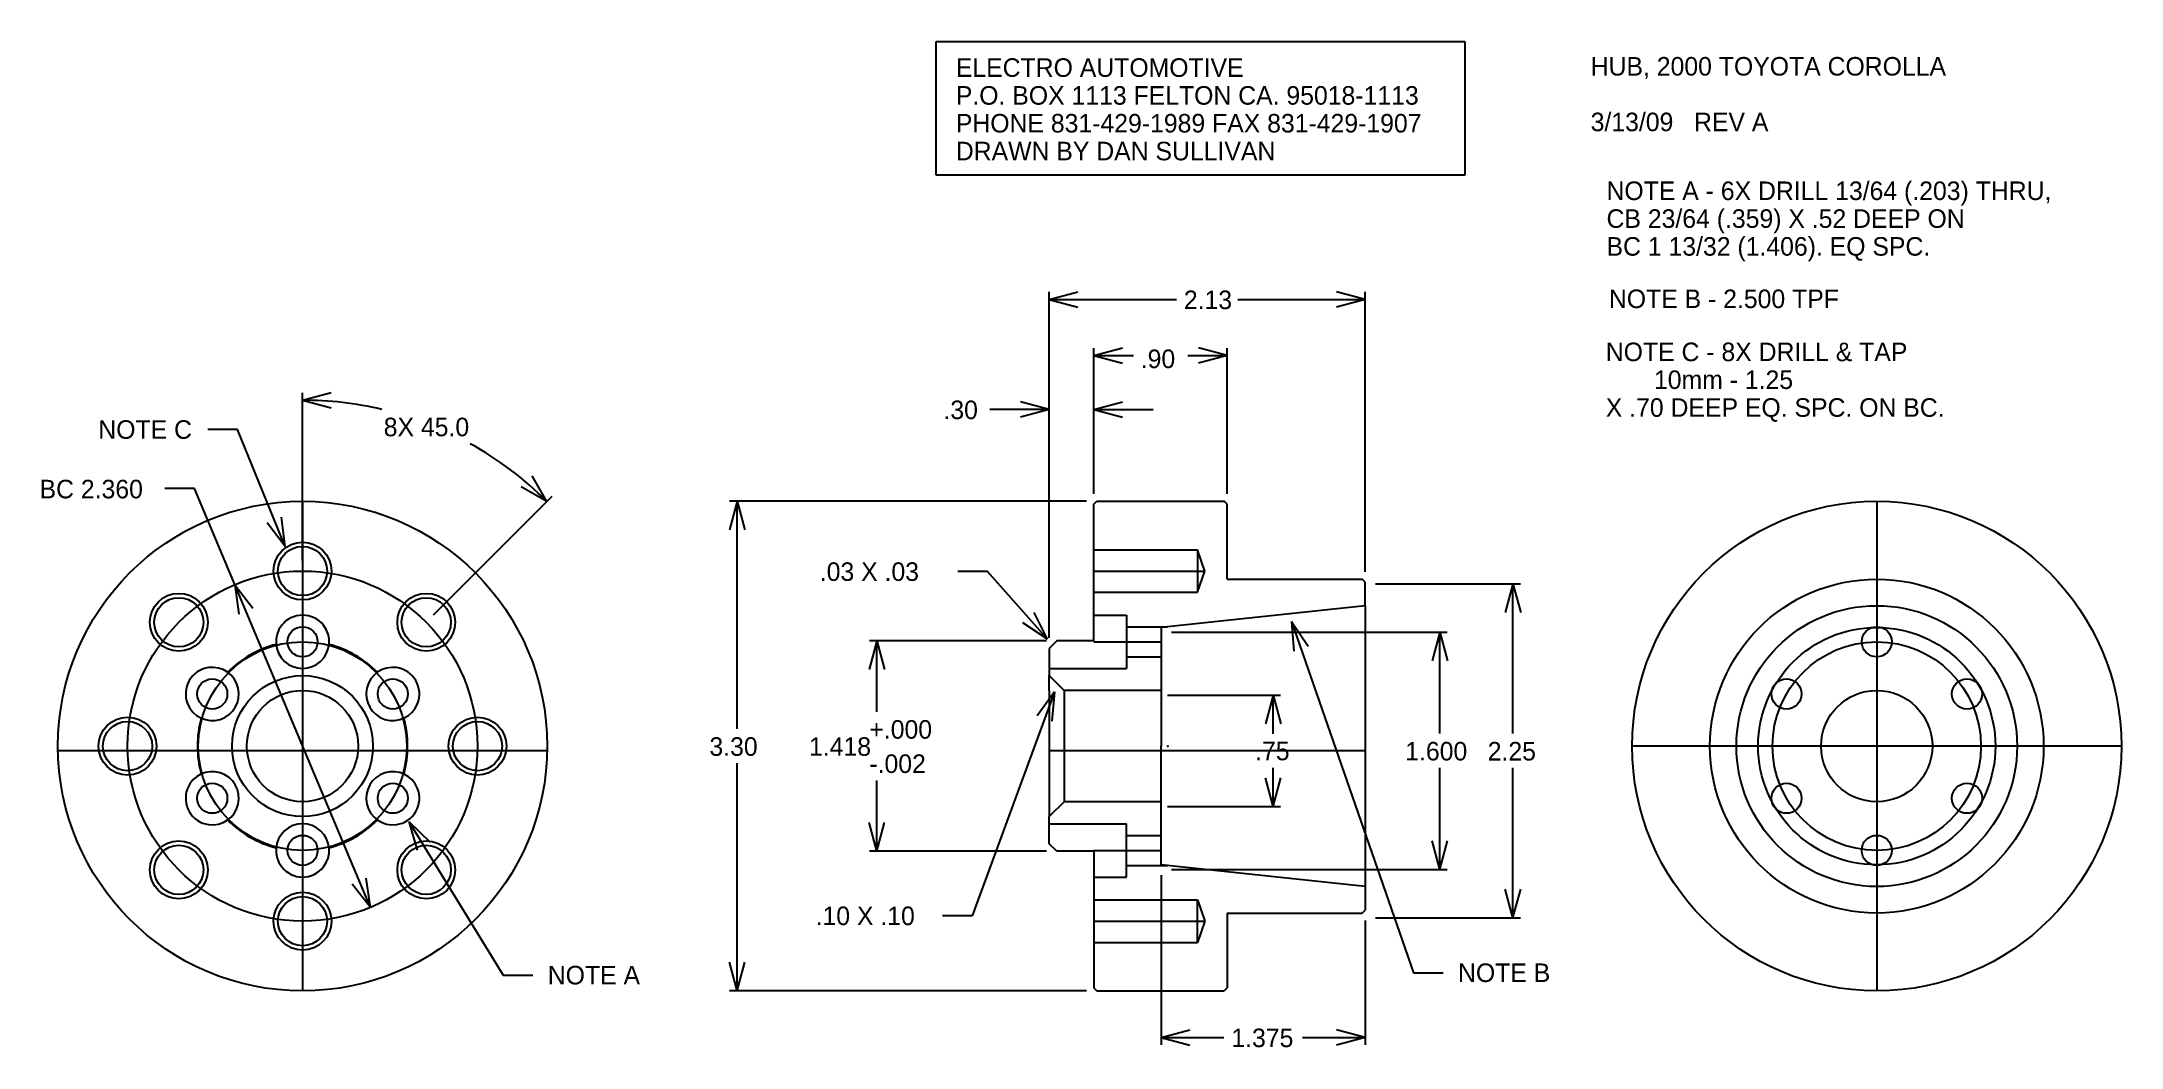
# Model space of a CAD drawing. Extents: x 0.8 to 14.8, y 1.2 to 8.
import ezdxf

# ---------------------------------------------------------------- set-up
doc = ezdxf.new("R2010")
doc.units = 0

msp = doc.modelspace()

# ---------------------------------------------------------------- linework, layer by layer
at = {"layer": 'CENTER', "color": 7, "linetype": 'CONTINUOUS'}
for p, q in [((2.527852, 4.871546), (2.527852, 1.571546)), ((13.145003, 4.871546), (13.145003, 1.571546)), ((7.864316, 4.401546), (8.614316, 4.401546)), ((7.864316, 3.924546), (8.319316, 3.924546)), ((4.177552, 3.190056), (0.878153, 3.190056)), ((9.694316, 3.190056), (7.564316, 3.190056)), ((14.795003, 3.221546), (11.495003, 3.221546)), ((7.864316, 2.518546), (8.319316, 2.518546)), ((7.864316, 2.041546), (8.614316, 2.041546))]:
    msp.add_line(p, q, dxfattribs=at)
for centre, radius in [((2.527852, 3.221546), 1.18), ((2.527852, 3.221546), 0.703001), ((13.145003, 3.221546), 0.703001)]:
    msp.add_circle(centre, radius, dxfattribs=at)
at = {"layer": 'DIM', "color": 7, "linetype": 'CONTINUOUS'}
for p, q in [((6.801148, 7.969782), (10.367599, 7.969782)), ((6.801148, 7.069798), (6.801148, 7.969782)), ((10.367599, 7.969782), (10.367599, 7.069798)), ((10.367599, 7.069798), (6.801148, 7.069798))]:
    msp.add_line(p, q, dxfattribs=at)
at = {"layer": 'DIM', "color": 1, "linetype": 'CONTINUOUS'}
for p, q in [((7.564316, 6.232512), (7.757501, 6.284275)), ((7.564316, 3.950296), (7.564316, 6.282512)), ((7.564316, 6.232512), (7.757501, 6.180748)), ((7.564316, 6.232512), (8.421787, 6.232512)), ((8.836844, 6.232512), (9.694316, 6.232512)), ((9.694316, 6.232512), (9.501131, 6.284275)), ((9.694316, 6.232512), (9.501131, 6.180748)), ((9.694316, 4.396545), (9.694316, 6.282512)), ((7.864316, 5.853925), (8.057501, 5.905688)), ((7.864316, 4.921546), (7.864316, 5.903925)), ((8.764316, 5.853925), (8.571131, 5.905688)), ((8.764316, 4.921546), (8.764316, 5.903925)), ((7.864316, 5.853925), (8.057501, 5.802161)), ((7.864316, 5.853925), (8.131078, 5.853925)), ((8.497554, 5.853925), (8.764316, 5.853925)), ((8.764316, 5.853925), (8.571131, 5.802161)), ((2.527852, 5.552905), (2.721037, 5.604669)), ((2.527852, 4.471546), (2.527852, 5.602905)), ((2.527852, 5.552905), (2.721037, 5.501141)), ((7.564316, 5.49079), (7.164316, 5.49079)), ((7.564316, 5.49079), (7.371131, 5.542554)), ((7.564316, 5.49079), (7.371131, 5.439026)), ((7.564316, 3.950296), (7.564316, 5.54079)), ((7.864316, 5.49079), (8.057501, 5.542554)), ((7.864316, 4.921546), (7.864316, 5.54079)), ((7.864316, 5.49079), (8.057501, 5.439026)), ((7.864316, 5.49079), (8.264316, 5.49079)), ((2.08876, 5.355248), (1.88876, 5.355248)), ((2.410798, 4.566296), (2.08876, 5.355248)), ((4.176372, 4.870066), (4.003167, 4.970066)), ((4.176372, 4.870066), (4.076372, 5.043271)), ((3.411736, 4.105429), (4.211727, 4.905421)), ((5.458505, 4.871546), (5.406741, 4.678361)), ((7.814316, 4.871546), (5.408505, 4.871546)), ((5.458505, 4.871546), (5.510269, 4.678361)), ((5.458505, 3.336898), (5.458505, 4.871546)), ((2.410798, 4.566296), (2.289866, 4.725592)), ((2.410798, 4.566296), (2.385716, 4.764717)), ((9.764316, 4.315055), (10.741684, 4.315055)), ((10.691684, 4.315055), (10.63992, 4.12187)), ((10.691684, 4.315055), (10.743448, 4.12187)), ((10.691684, 3.305638), (10.691684, 4.315055)), ((6.401109, 3.930296), (6.349346, 3.737111)), ((7.544316, 3.930296), (6.351109, 3.930296)), ((6.401109, 3.930296), (6.452873, 3.737111)), ((6.401109, 3.452401), (6.401109, 3.930296)), ((8.389316, 3.990056), (10.248227, 3.990056)), ((9.198099, 4.061633), (9.310414, 3.896148)), ((9.198099, 4.061633), (9.212624, 3.862161)), ((9.198099, 4.061633), (10.020958, 1.694025)), ((10.198227, 3.990056), (10.146463, 3.796871)), ((10.198227, 3.990056), (10.24999, 3.796871)), ((10.198227, 3.305408), (10.198227, 3.990056)), ((7.59845, 3.588079), (7.044934, 2.077443)), ((7.59845, 3.588079), (7.483382, 3.424496)), ((7.59845, 3.588079), (7.58059, 3.388878)), ((8.362563, 3.565056), (9.123358, 3.565056)), ((9.073358, 3.565056), (9.021595, 3.37187)), ((9.073358, 3.565056), (9.125122, 3.37187)), ((9.073358, 3.303992), (9.073358, 3.565056)), ((5.458505, 1.571546), (5.458505, 3.106194)), ((6.401109, 2.512796), (6.401109, 2.990691)), ((9.073358, 2.815056), (9.021595, 3.008241)), ((9.073358, 2.815056), (9.073358, 3.076119)), ((9.073358, 2.815056), (9.125122, 3.008241)), ((10.198227, 2.390055), (10.198227, 3.074704)), ((10.691684, 2.065056), (10.691684, 3.074473)), ((8.362563, 2.815056), (9.123358, 2.815056)), ((3.244249, 2.712444), (3.38966, 2.575128)), ((3.244249, 2.712444), (3.30152, 2.52082)), ((3.244249, 2.712444), (3.881774, 1.677774)), ((6.401109, 2.512796), (6.349346, 2.705981)), ((6.401109, 2.512796), (6.452873, 2.705981)), ((10.198227, 2.390055), (10.146463, 2.58324)), ((10.198227, 2.390055), (10.24999, 2.58324)), ((7.544316, 2.512796), (6.351109, 2.512796)), ((8.389316, 2.390055), (10.248227, 2.390055)), ((8.319316, 2.351546), (8.319316, 1.20693)), ((10.691684, 2.065056), (10.63992, 2.258242)), ((10.691684, 2.065056), (10.743448, 2.258242)), ((7.044934, 2.077443), (6.844934, 2.077443)), ((9.694316, 2.046547), (9.694316, 1.20693)), ((9.764316, 2.065056), (10.741684, 2.065056)), ((5.458505, 1.571546), (5.406741, 1.764731)), ((5.458505, 1.571546), (5.510269, 1.764731)), ((10.020958, 1.694025), (10.220958, 1.694025)), ((3.881774, 1.677774), (4.081774, 1.677774)), ((7.814316, 1.571546), (5.408505, 1.571546)), ((8.319316, 1.25693), (8.512501, 1.308694)), ((9.694316, 1.25693), (9.501131, 1.308694)), ((8.319316, 1.25693), (8.512501, 1.205167)), ((8.319316, 1.25693), (8.742201, 1.25693)), ((9.271431, 1.25693), (9.694316, 1.25693)), ((9.694316, 1.25693), (9.501131, 1.205167))]:
    msp.add_line(p, q, dxfattribs=at)
for start, end in [(76.760881, 90), (45, 60.966524)]:
    msp.add_arc((2.527852, 3.221546), 2.331359, start, end, dxfattribs=at)
at = {"layer": 'HUB', "color": 1, "linetype": 'CONTINUOUS'}
for p, q in [((1.798234, 4.957004), (1.598234, 4.957004)), ((2.985173, 2.133769), (1.798234, 4.957004)), ((7.148221, 4.397434), (6.948221, 4.397434)), ((7.552841, 3.943015), (7.148221, 4.397434)), ((2.070531, 4.309322), (2.19312, 4.151297)), ((2.070531, 4.309322), (2.097684, 4.111174)), ((7.552841, 3.943015), (7.463033, 4.121717)), ((7.552841, 3.943015), (7.385714, 4.052871)), ((2.985173, 2.133769), (2.862584, 2.291795)), ((2.985173, 2.133769), (2.95802, 2.331918))]:
    msp.add_line(p, q, dxfattribs=at)
at = {"layer": 'HUB', "color": 7, "linetype": 'CONTINUOUS'}
for p, q in [((7.864316, 4.851546), (7.884316, 4.871546)), ((7.864316, 3.930296), (7.864316, 4.851546)), ((7.884316, 4.871546), (8.744316, 4.871546)), ((8.764316, 4.851546), (8.744316, 4.871546)), ((8.764316, 4.346545), (8.764316, 4.851546)), ((7.864316, 4.544295), (8.564316, 4.544295)), ((8.614316, 4.401546), (8.564316, 4.544295)), ((8.564316, 4.544295), (8.564316, 4.258797)), ((8.564316, 4.258797), (8.614316, 4.401546)), ((7.864316, 4.258797), (8.564316, 4.258797)), ((8.764316, 4.346545), (9.674316, 4.346545)), ((9.694316, 4.326545), (9.674316, 4.346545)), ((9.694316, 4.167982), (9.694316, 4.326545)), ((7.864316, 4.104045), (8.084316, 4.104045)), ((8.084316, 4.104045), (8.084316, 3.745046)), ((9.694316, 4.167982), (8.319316, 4.021546)), ((9.694316, 4.167982), (9.694316, 2.27511)), ((7.614316, 3.930296), (7.564316, 3.880296)), ((7.864316, 3.930296), (7.614316, 3.930296)), ((8.084316, 4.026045), (8.361558, 4.026045)), ((8.319316, 4.021546), (8.319316, 3.221546)), ((7.564316, 3.880296), (7.564316, 3.696546)), ((8.084316, 3.823047), (8.319316, 3.823047)), ((7.564316, 3.745046), (8.084316, 3.745046)), ((7.564316, 3.696546), (7.664316, 3.596546)), ((7.564316, 3.596546), (7.564316, 3.696546)), ((7.564316, 3.596546), (7.564316, 2.846546)), ((8.319316, 3.596546), (7.664316, 3.596546)), ((7.664316, 3.596546), (7.664316, 2.846546)), ((8.319316, 2.421546), (8.319316, 3.221546)), ((7.664316, 2.846546), (7.564316, 2.746546)), ((7.564316, 2.846546), (7.564316, 2.746546)), ((8.319316, 2.846546), (7.664316, 2.846546)), ((7.564316, 2.562796), (7.564316, 2.746546)), ((7.564316, 2.698045), (8.084316, 2.698045)), ((8.084316, 2.339046), (8.084316, 2.698045)), ((7.614316, 2.512796), (7.564316, 2.562796)), ((8.084316, 2.620045), (8.319316, 2.620045)), ((7.864316, 2.512796), (7.614316, 2.512796)), ((7.864316, 2.512796), (7.864316, 1.591546)), ((8.084316, 2.417047), (8.361558, 2.417047)), ((9.694316, 2.27511), (8.319316, 2.421546)), ((7.864316, 2.339046), (8.084316, 2.339046)), ((9.694316, 2.27511), (9.694316, 2.116547)), ((7.864316, 2.184295), (8.564316, 2.184295)), ((8.564316, 1.898797), (8.564316, 2.184295)), ((8.564316, 2.184295), (8.614316, 2.041546)), ((9.674316, 2.096547), (9.694316, 2.116547)), ((8.614316, 2.041546), (8.564316, 1.898797)), ((8.764316, 2.096547), (8.764316, 1.591546)), ((8.764316, 2.096547), (9.674316, 2.096547)), ((7.864316, 1.898797), (8.564316, 1.898797)), ((7.864316, 1.591546), (7.884316, 1.571546)), ((7.884316, 1.571546), (8.744316, 1.571546)), ((8.764316, 1.591546), (8.744316, 1.571546))]:
    msp.add_line(p, q, dxfattribs=at)
for centre, radius in [((2.527852, 3.221546), 1.65), ((13.145003, 3.221546), 1.65), ((2.527852, 4.401546), 0.195), ((2.527852, 4.401546), 0.166), ((1.693466, 4.055932), 0.195), ((1.693466, 4.055932), 0.166), ((3.362238, 4.055932), 0.195), ((3.362238, 4.055932), 0.166), ((13.145003, 3.221546), 1.124999), ((13.145003, 3.221546), 0.946436), ((2.527852, 3.924546), 0.101499), ((13.145003, 3.221546), 0.8), ((13.145002, 3.924546), 0.101499), ((1.919036, 3.573046), 0.1015), ((2.527852, 3.221546), 0.475), ((3.136667, 3.573048), 0.1015), ((12.536186, 3.573046), 0.1015), ((13.753818, 3.573048), 0.1015), ((2.527852, 3.221546), 0.375), ((13.145003, 3.221546), 0.375), ((1.347852, 3.221546), 0.195), ((1.347852, 3.221546), 0.166), ((3.707852, 3.221546), 0.195), ((3.707852, 3.221546), 0.166), ((1.919036, 2.870046), 0.1015), ((3.136668, 2.870048), 0.1015), ((12.536187, 2.870046), 0.1015), ((13.753818, 2.870048), 0.1015), ((1.693466, 2.38716), 0.195), ((1.693466, 2.38716), 0.166), ((2.527853, 2.518546), 0.101499), ((3.362238, 2.38716), 0.195), ((3.362238, 2.38716), 0.166), ((13.145003, 2.518546), 0.101499), ((2.527852, 2.041546), 0.195), ((2.527852, 2.041546), 0.166)]:
    msp.add_circle(centre, radius, dxfattribs=at)
for centre, radius, start, end in [((2.527852, 3.924546), 0.1795, 38.37402, 141.626066), ((2.527852, 3.924546), 0.1795, 141.626066, 398.37402), ((2.527852, 3.221546), 0.70875, 104.602122, 135.397988), ((2.527852, 3.221546), 0.70875, 44.602244, 75.397964), ((1.919036, 3.573046), 0.179499, 98.373946, 201.626103), ((1.919036, 3.573046), 0.179499, 201.626103, 458.373946), ((3.136667, 3.573048), 0.1795, 81.626241, 338.37407), ((3.136667, 3.573048), 0.1795, 338.37407, 441.626241), ((2.527852, 3.221546), 0.70875, 164.602061, 195.397911), ((2.527852, 3.221546), 0.70875, 344.602287, 375.398067), ((1.919036, 2.870046), 0.1795, 261.626086, 518.373914), ((3.136668, 2.870048), 0.179501, 21.62599, 278.374214), ((1.919036, 2.870046), 0.1795, 158.373914, 261.626086), ((3.136668, 2.870048), 0.179501, 278.374214, 381.62599), ((2.527852, 3.221546), 0.70875, 224.602089, 255.397964), ((2.527853, 2.518546), 0.1795, 321.626066, 578.37402), ((2.527852, 3.221546), 0.70875, 284.602122, 315.397917), ((2.527853, 2.518546), 0.1795, 218.37402, 321.626066)]:
    msp.add_arc(centre, radius, start, end, dxfattribs=at)
at = {"layer": 'HUB', "color": 7}
msp.add_point((8.364316, 3.221545), dxfattribs=at)
msp.add_point((8.364316, 3.221545), dxfattribs=at)

# ---------------------------------------------------------------- texts
at = {"layer": 'DIM', "color": 7}
for s, p in [('ELECTRO AUTOMOTIVE', (6.933895, 7.732287)), ('HUB, 2000 TOYOTA COROLLA', (11.215594, 7.740975)), ('P.O. BOX 1113 FELTON CA. 95018-1113', (6.933895, 7.544787)), ('PHONE 831-429-1989 FAX 831-429-1907', (6.933895, 7.357286)), ('3/13/09   REV A', (11.215594, 7.365976)), ('DRAWN BY DAN SULLIVAN', (6.933895, 7.169787)), ('NOTE A - 6X DRILL 13/64 (.203) THRU, ', (11.322455, 6.902075)), ('CB 23/64 (.359) X .52 DEEP ON', (11.322455, 6.714575)), ('BC 1 13/32 (1.406). EQ SPC.', (11.322455, 6.527076)), ('NOTE B - 2.500 TPF', (11.338422, 6.173877)), ('NOTE C - 8X DRILL & TAP', (11.317428, 5.816057)), ('       10mm - 1.25', (11.317428, 5.628556)), ('X .70 DEEP EQ. SPC. ON BC.', (11.317428, 5.441056))]:
    msp.add_text(s, height=0.125, dxfattribs=at).set_placement(p)
at = {"layer": 'DIM', "color": 1}
for s, p in [('2.13', (8.471787, 6.166929)), ('.90', (8.181078, 5.769336)), ('.30', (6.850308, 5.425438)), ('NOTE C', (1.150532, 5.292748)), ('8X 45.0', (3.075484, 5.309938)), ('+.000', (6.350734, 3.271546)), ('3.30', (5.272052, 3.156194)), ('1.418', (5.943888, 3.156043)), ('.75', (8.952363, 3.126119)), ('1.600', (9.964878, 3.124704)), ('2.25', (10.52104, 3.124473)), ('-.002', (6.350734, 3.04054)), ('.10 X .10', (5.988177, 2.014943)), ('NOTE A', (4.181774, 1.615274)), ('NOTE B', (10.320958, 1.631525)), ('1.375', (8.792201, 1.192681))]:
    msp.add_text(s, height=0.125, dxfattribs=at).set_placement(p)
at = {"layer": 'HUB', "color": 1}
for s, p in [('BC 2.360', (0.754238, 4.891422)), ('.03 X .03', (6.016484, 4.334934))]:
    msp.add_text(s, height=0.125, dxfattribs=at).set_placement(p)

doc.saveas('drawing.dxf')
